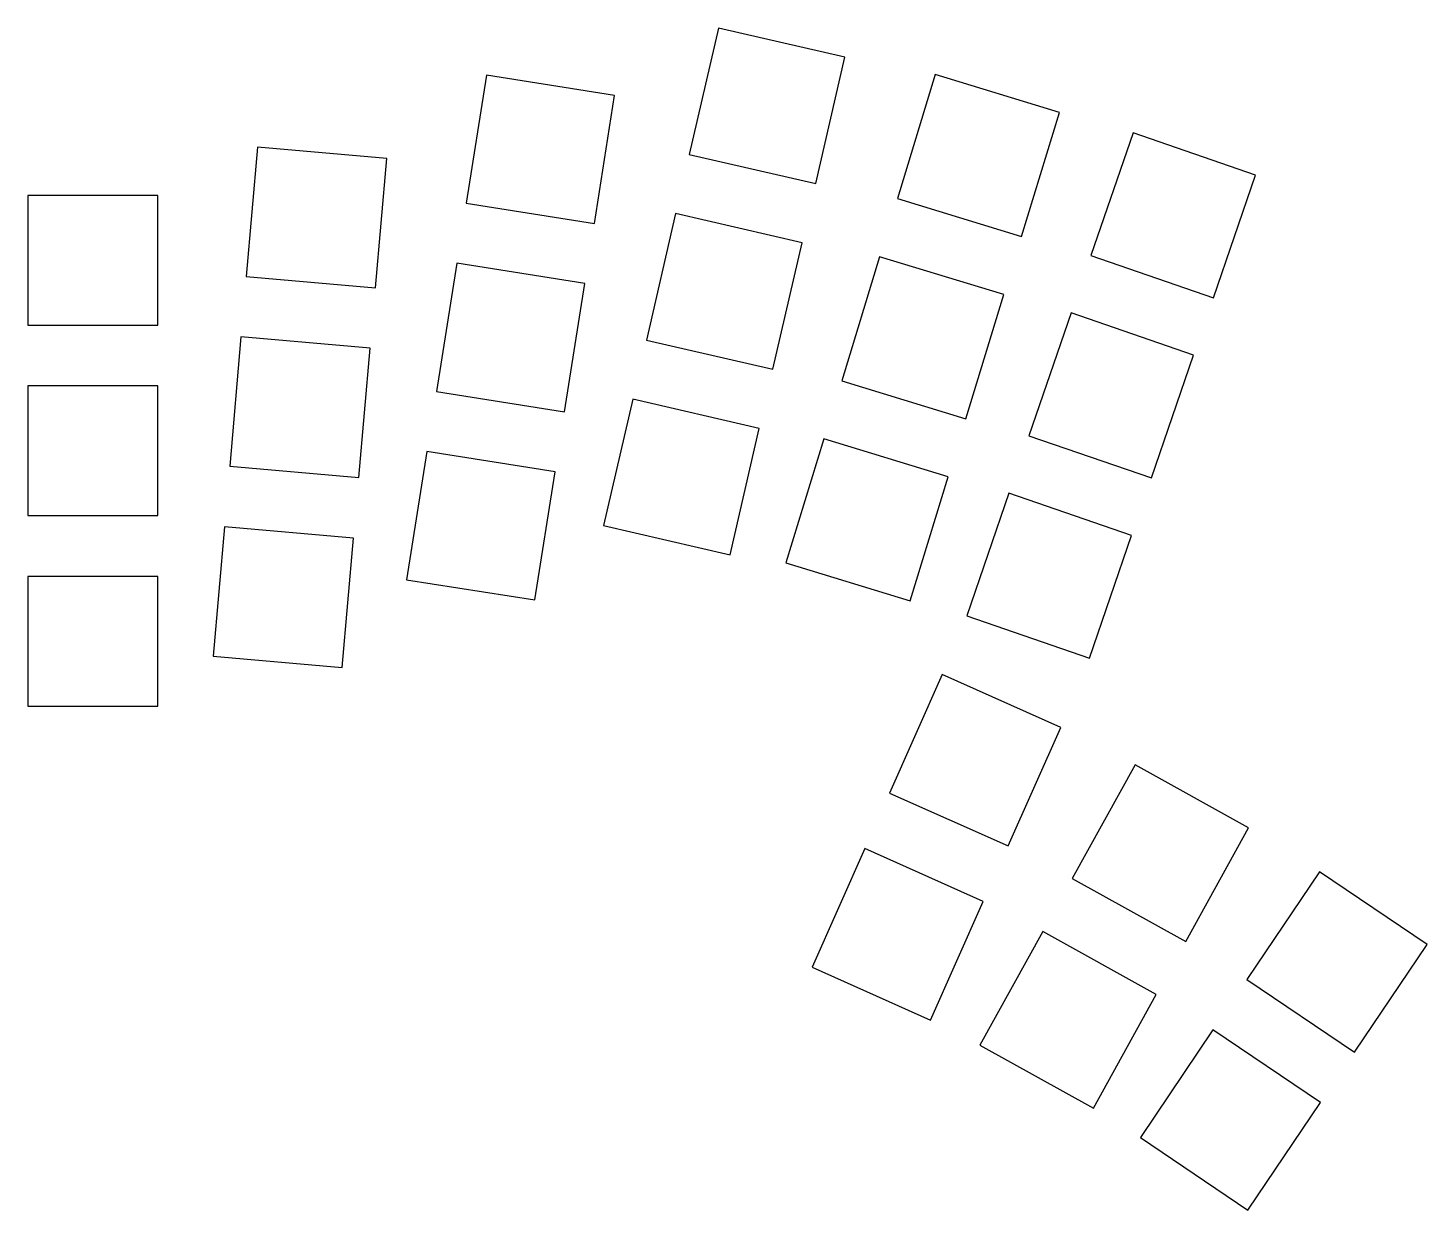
# Model space of a CAD drawing. Header units: millimetres. Extents: x 93 to 244, y -161 to -34.
import ezdxf

# ---------------------------------------------------------------- set-up
doc = ezdxf.new("R2010")
doc.units = ezdxf.units.MM

msp = doc.modelspace()

# ---------------------------------------------------------------- linework, layer by layer
for p, q in [((167.49, -33.85), (164.34, -47.49)), ((181.13, -37), (167.49, -33.85)), ((177.98, -50.64), (181.13, -37)), ((142.46, -38.94), (140.27, -52.76)), ((156.29, -41.13), (142.46, -38.94)), ((190.88, -38.87), (186.79, -52.25)), ((204.27, -42.96), (190.88, -38.87)), ((154.1, -54.95), (156.29, -41.13)), ((200.18, -56.35), (204.27, -42.96)), ((212.21, -45.16), (207.65, -58.4)), ((225.44, -49.72), (212.21, -45.16)), ((117.77, -46.71), (116.55, -60.66)), ((131.72, -47.93), (117.77, -46.71)), ((130.5, -61.88), (131.72, -47.93)), ((164.34, -47.49), (177.98, -50.64)), ((220.89, -62.96), (225.44, -49.72)), ((107, -51.9), (93, -51.9)), ((93, -51.9), (93, -65.9)), ((107, -65.9), (107, -51.9)), ((140.27, -52.76), (154.1, -54.95)), ((186.79, -52.25), (200.18, -56.35)), ((162.87, -53.87), (159.72, -67.51)), ((176.51, -57.02), (162.87, -53.87)), ((173.36, -70.66), (176.51, -57.02)), ((184.87, -58.52), (180.78, -71.91)), ((198.26, -62.61), (184.87, -58.52)), ((207.65, -58.4), (220.89, -62.96)), ((139.25, -59.23), (137.06, -73.06)), ((153.08, -61.42), (139.25, -59.23)), ((116.55, -60.66), (130.5, -61.88)), ((150.89, -75.25), (153.08, -61.42)), ((194.17, -76), (198.26, -62.61)), ((205.52, -64.59), (200.96, -77.83)), ((218.75, -69.15), (205.52, -64.59)), ((93, -65.9), (107, -65.9)), ((115.98, -67.18), (114.76, -81.13)), ((129.92, -68.4), (115.98, -67.18)), ((159.72, -67.51), (173.36, -70.66)), ((128.7, -82.35), (129.92, -68.4)), ((214.2, -82.39), (218.75, -69.15)), ((180.78, -71.91), (194.17, -76)), ((107, -72.45), (93, -72.45)), ((93, -72.45), (93, -86.45)), ((107, -86.45), (107, -72.45)), ((137.06, -73.06), (150.89, -75.25)), ((158.24, -73.89), (155.09, -87.53)), ((171.89, -77.04), (158.24, -73.89)), ((168.74, -90.68), (171.89, -77.04)), ((178.87, -78.17), (174.77, -91.56)), ((192.25, -82.26), (178.87, -78.17)), ((200.96, -77.83), (214.2, -82.39)), ((136.03, -79.53), (133.84, -93.36)), ((149.86, -81.72), (136.03, -79.53)), ((114.76, -81.13), (128.7, -82.35)), ((147.67, -95.55), (149.86, -81.72)), ((188.16, -95.65), (192.25, -82.26)), ((198.83, -84.02), (194.27, -97.26)), ((212.06, -88.58), (198.83, -84.02)), ((93, -86.45), (107, -86.45)), ((155.09, -87.53), (168.74, -90.68)), ((114.19, -87.65), (112.97, -101.6)), ((128.13, -88.87), (114.19, -87.65)), ((126.91, -102.82), (128.13, -88.87)), ((207.51, -101.82), (212.06, -88.58)), ((174.77, -91.56), (188.16, -95.65)), ((107, -93), (93, -93)), ((93, -93), (93, -107)), ((107, -107), (107, -93)), ((133.84, -93.36), (147.67, -95.55)), ((194.27, -97.26), (207.51, -101.82)), ((112.97, -101.6), (126.91, -102.82)), ((191.63, -103.6), (185.94, -116.39)), ((204.42, -109.29), (191.63, -103.6)), ((93, -107), (107, -107)), ((198.73, -122.08), (204.42, -109.29)), ((212.44, -113.35), (205.65, -125.6)), ((224.68, -120.14), (212.44, -113.35)), ((185.94, -116.39), (198.73, -122.08)), ((217.9, -132.39), (224.68, -120.14)), ((183.27, -122.37), (177.58, -135.16)), ((196.06, -128.07), (183.27, -122.37)), ((232.32, -124.89), (224.49, -136.49)), ((243.93, -132.71), (232.32, -124.89)), ((205.65, -125.6), (217.9, -132.39)), ((190.37, -140.86), (196.06, -128.07)), ((202.48, -131.33), (195.69, -143.57)), ((214.72, -138.11), (202.48, -131.33)), ((236.1, -144.32), (243.93, -132.71)), ((177.58, -135.16), (190.37, -140.86)), ((224.49, -136.49), (236.1, -144.32)), ((207.93, -150.36), (214.72, -138.11)), ((220.83, -141.92), (213, -153.53)), ((232.43, -149.75), (220.83, -141.92)), ((195.69, -143.57), (207.93, -150.36)), ((224.61, -161.36), (232.43, -149.75)), ((213, -153.53), (224.61, -161.36))]:
    msp.add_line(p, q)

doc.saveas('drawing.dxf')
